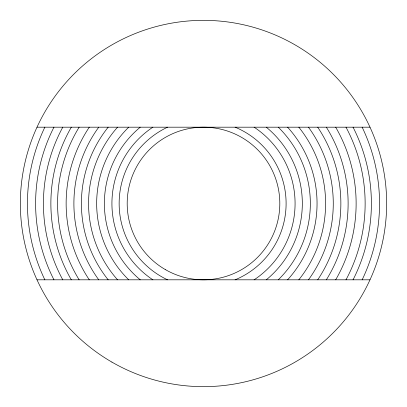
<?xml version="1.0" encoding="UTF-8"?>
<svg xmlns="http://www.w3.org/2000/svg" width="407" height="407" viewBox="0 0 407 407"><rect width="100%" height="100%" fill="white"/><g stroke="black" fill="none" stroke-linecap="round" stroke-linejoin="round"><path stroke-width="0.61" d="M37.006 127.188L369.994 127.188M37.006 279.812L369.994 279.812M254.121 127.188A91.575 91.575 0 0 1 254.121 279.812M152.879 279.812A91.575 91.575 0 0 1 152.879 127.188M278.271 127.188A106.838 106.838 0 0 1 278.271 279.812M128.729 279.812A106.838 106.838 0 0 1 128.729 127.188M298.814 127.188A122.1 122.1 0 0 1 298.814 279.812M108.186 279.812A122.1 122.1 0 0 1 108.186 127.188M317.714 127.188A137.363 137.363 0 0 1 317.714 279.812M89.286 279.812A137.363 137.363 0 0 1 89.286 127.188M335.678 127.188A152.625 152.625 0 0 1 335.678 279.812M71.322 279.812A152.625 152.625 0 0 1 71.322 127.188M353.042 127.188A167.888 167.888 0 0 1 353.042 279.812M53.958 279.812A167.888 167.888 0 0 1 53.958 127.188M266.285 127.188A98.82 98.82 0 0 1 266.285 279.812M235.124 127.188A82.606 82.606 0 0 1 235.124 279.812M287.586 127.188A113.553 113.553 0 0 1 287.586 279.812M308.455 127.188A129.762 129.762 0 0 1 308.455 279.812M326.343 127.188A144.617 144.617 0 0 1 326.343 279.812M345.986 127.188A161.635 161.635 0 0 1 345.986 279.812M362.144 127.188A176.043 176.043 0 0 1 362.144 279.812M44.867 279.838A176.043 176.043 0 0 1 44.867 127.162M167.542 279.812A84.361 84.361 0 0 1 167.542 127.188M140.247 279.812A99.12 99.12 0 0 1 140.247 127.188M117.562 279.812A114.927 114.927 0 0 1 117.562 127.188M98.748 279.812A129.604 129.604 0 0 1 98.748 127.188M79.136 279.812A145.91 145.91 0 0 1 79.136 127.188M62.785 279.812A160.078 160.078 0 0 1 62.785 127.188M165.344 269.587A76.312 76.312 0 0 0 279.812 203.5A76.312 76.312 0 0 0 165.344 137.413A76.312 76.312 0 0 0 165.344 269.587M111.925 362.113A183.15 183.15 0 0 0 386.65 203.5A183.15 183.15 0 0 0 111.925 44.887A183.15 183.15 0 0 0 111.925 362.113"/></g></svg>
